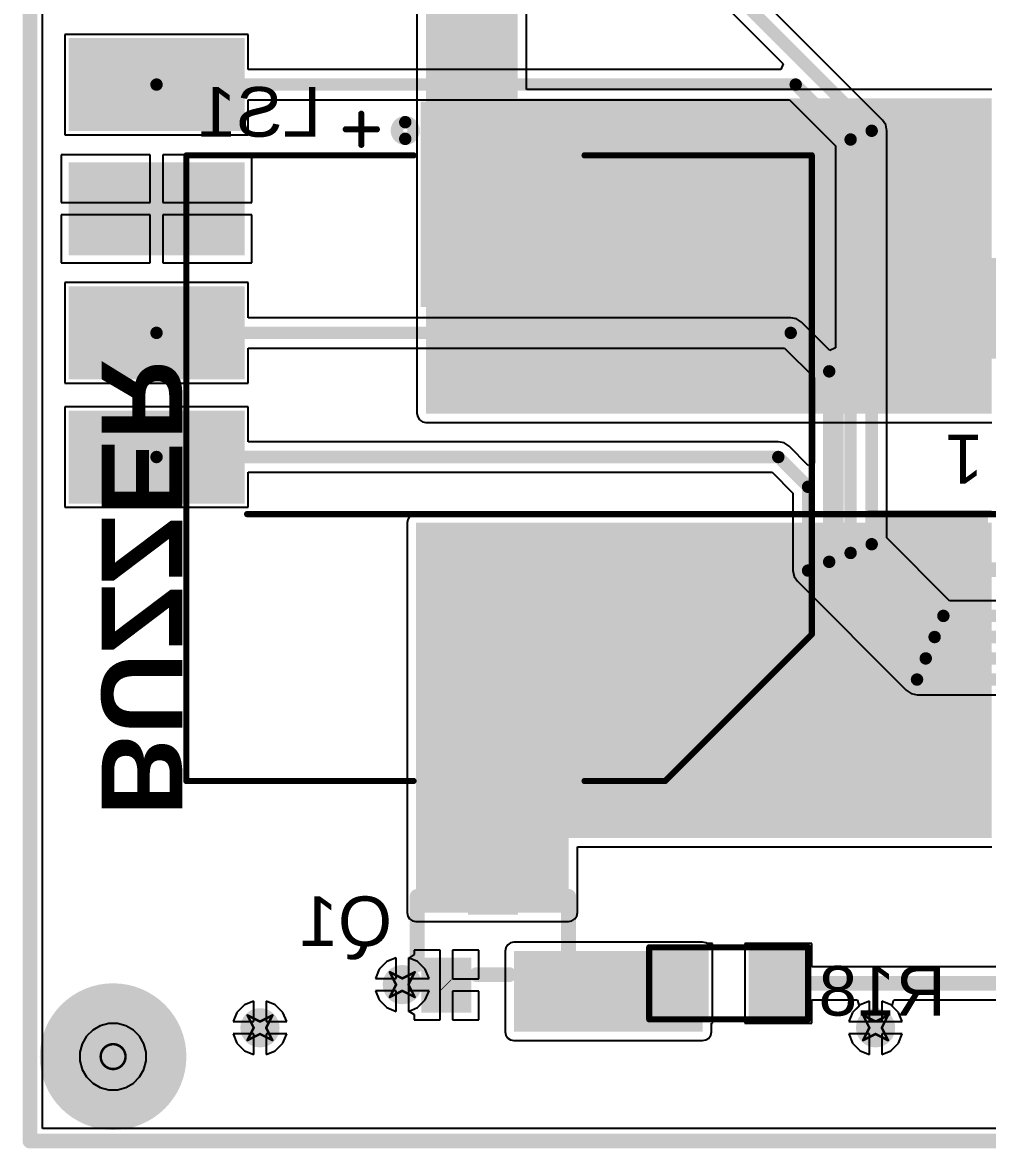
# Model space of a CAD drawing. Header units: inches. Extents: x -48 to 200, y -49 to 27.
# Drawn here: x -0.073 to 0.705, y -0.075 to 0.832 of the extents above; entities that cross this region are included whole.
import ezdxf

# ---------------------------------------------------------------- set-up
doc = ezdxf.new("R2010")
doc.units = ezdxf.units.IN
doc.header["$MEASUREMENT"] = 0
for name, color, linetype in [('Board Outline', 216, 'Continuous'), ('Bottom Layer', 5, 'Continuous'), ('Bottom Overlay', 54, 'Continuous'), ('Bottom Paste', 16, 'Continuous'), ('Bottom Solder', 6, 'Continuous'), ('Drill Drawing', 1, 'Continuous'), ('Multi-Layer', 9, 'Continuous'), ('Pad Holes', 156, 'Continuous'), ('Top Layer', 1, 'Continuous'), ('Top Overlay', 2, 'Continuous'), ('Top Paste', 8, 'Continuous'), ('Top Solder', 216, 'Continuous'), ('Via Holes', 16, 'Continuous')]:
    doc.layers.add(name, color=color, linetype=linetype)
doc.styles.add('Arial', font='', dxfattribs={"height": 0.2})
doc.styles.add('Arial_Bold', font='', dxfattribs={"height": 0.2})
doc.styles.get('Arial').set_extended_font_data('Arial')
doc.styles.get('Arial_Bold').set_extended_font_data('Arial', bold=True)

# ---------------------------------------------------------------- blocks, each defined once
blk = doc.blocks.new('F_____________3')
at = {"layer": 'Bottom Layer'}
h = blk.add_hatch(color=5, dxfattribs=at)
edge = h.paths.add_edge_path()
edge.add_arc((0, 0), 0.01969, 0, 360)
at = {"layer": 'Bottom Solder'}
h = blk.add_hatch(color=6, dxfattribs=at)
edge = h.paths.add_edge_path()
edge.add_arc((0, 0), 0.05906, 0, 360)
at = {"layer": 'Multi-Layer'}
h = blk.add_hatch(color=9, dxfattribs=at)
edge = h.paths.add_edge_path()
edge.add_arc((0, 0), 0.01969, 0, 360)
at = {"layer": 'Pad Holes'}
h = blk.add_hatch(color=7, dxfattribs=at)
edge = h.paths.add_edge_path()
edge.add_arc((0, 0), 0.01969, 0, 360)
at = {"layer": 'Top Layer'}
h = blk.add_hatch(color=1, dxfattribs=at)
edge = h.paths.add_edge_path()
edge.add_arc((0, 0), 0.01969, 0, 360)
at = {"layer": 'Top Solder'}
h = blk.add_hatch(color=216, dxfattribs=at)
edge = h.paths.add_edge_path()
edge.add_arc((0, 0), 0.05906, 0, 360)
blk = doc.blocks.new('ACDC56_41SURKWA_F01_20')
at = {"layer": 'Top Layer'}
for points in [[(0.44094, 0.41654), (0.30709, 0.41654), (0.30709, 0.48346), (0.44094, 0.48346)], [(0.44094, 0.31654), (0.30709, 0.31654), (0.30709, 0.38346), (0.44094, 0.38346)], [(0.44094, 0.21654), (0.30709, 0.21654), (0.30709, 0.28346), (0.44094, 0.28346)], [(0.44094, 0.11654), (0.30709, 0.11654), (0.30709, 0.18346), (0.44094, 0.18346)]]:
    blk.add_hatch(color=1, dxfattribs=at).paths.add_polyline_path(points)
at = {"layer": 'Top Paste'}
for points in [[(0.44094, 0.41654), (0.30709, 0.41654), (0.30709, 0.48346), (0.44094, 0.48346)], [(0.44094, 0.31654), (0.30709, 0.31654), (0.30709, 0.38346), (0.44094, 0.38346)], [(0.44094, 0.21654), (0.30709, 0.21654), (0.30709, 0.28346), (0.44094, 0.28346)], [(0.44094, 0.11654), (0.30709, 0.11654), (0.30709, 0.18346), (0.44094, 0.18346)]]:
    blk.add_hatch(color=8, dxfattribs=at).paths.add_polyline_path(points)
at = {"layer": 'Top Solder'}
for points in [[(0.44494, 0.41254), (0.30309, 0.41254), (0.30309, 0.48746), (0.44494, 0.48746)], [(0.44494, 0.31254), (0.30309, 0.31254), (0.30309, 0.38746), (0.44494, 0.38746)], [(0.44494, 0.21254), (0.30309, 0.21254), (0.30309, 0.28746), (0.44494, 0.28746)], [(0.44494, 0.11254), (0.30309, 0.11254), (0.30309, 0.18746), (0.44494, 0.18746)]]:
    blk.add_hatch(color=216, dxfattribs=at).paths.add_polyline_path(points)
at = {"layer": 'Top Overlay'}
blk.add_lwpolyline([(0.301, 0.496, 0.005, 0.005, 0), (-0.303, 0.496, 0.005, 0.005, 0)], format="xyseb", dxfattribs=at)
blk.add_lwpolyline([(0.29975, 0.496, 0.0025, 0.0025, 1), (0.30225, 0.496, 0.0025, 0.0025, 1)], format="xyseb", close=True, dxfattribs=at)
at = {"layer": 'Top Overlay', "style": 'Arial'}
blk.add_text('1', height=0.03937, dxfattribs=at).set_placement((-0.292, 0.432))
blk = doc.blocks.new('CT_1205CL_SMT_TR_B_25')
at = {"layer": 'Bottom Layer'}
for points in [[(-0.29134, 0.05906), (-0.13386, 0.05906), (-0.13386, -0.05906), (-0.29134, -0.05906)], [(0.13386, 0.05906), (0.29134, 0.05906), (0.29134, -0.05906), (0.13386, -0.05906)]]:
    blk.add_hatch(color=5, dxfattribs=at).paths.add_polyline_path(points)
at = {"layer": 'Bottom Paste'}
for points in [[(-0.29134, 0.05906), (-0.13386, 0.05906), (-0.13386, -0.05906), (-0.29134, -0.05906)], [(0.13386, 0.05906), (0.29134, 0.05906), (0.29134, -0.05906), (0.13386, -0.05906)]]:
    blk.add_hatch(color=16, dxfattribs=at).paths.add_polyline_path(points)
at = {"layer": 'Bottom Solder'}
for points in [[(-0.29534, 0.06306), (-0.12986, 0.06306), (-0.12986, -0.06306), (-0.29534, -0.06306)], [(0.12986, 0.06306), (0.29534, 0.06306), (0.29534, -0.06306), (0.12986, -0.06306)]]:
    blk.add_hatch(color=6, dxfattribs=at).paths.add_polyline_path(points)
at = {"layer": 'Bottom Overlay'}
for points in [[(-0.25197, 0.0689, 0.005, 0.005, 0), (-0.25197, 0.25197, 0.005, 0.005, 0)], [(0.13386, 0.25197, 0.005, 0.005, 0), (-0.25197, 0.25197, 0.005, 0.005, 0)], [(0.25197, 0.13386, 0.005, 0.005, 0), (0.13386, 0.25197, 0.005, 0.005, 0)], [(0.25197, 0.0689, 0.005, 0.005, 0), (0.25197, 0.13386, 0.005, 0.005, 0)], [(-0.25197, -0.25197, 0.005, 0.005, 0), (-0.25197, -0.0689, 0.005, 0.005, 0)], [(0.25197, -0.25197, 0.005, 0.005, 0), (0.25197, -0.0689, 0.005, 0.005, 0)], [(-0.273, -0.1235, 0.005, 0.005, 0), (-0.273, -0.0985, 0.005, 0.005, 0)], [(-0.2605, -0.111, 0.005, 0.005, 0), (-0.2855, -0.111, 0.005, 0.005, 0)], [(0.25197, -0.25197, 0.005, 0.005, 0), (-0.25197, -0.25197, 0.005, 0.005, 0)]]:
    blk.add_lwpolyline(points, format="xyseb", dxfattribs=at)
for points in [[(-0.25322, 0.25197, 0.0025, 0.0025, 1), (-0.25072, 0.25197, 0.0025, 0.0025, 1)], [(-0.25322, 0.25197, 0.0025, 0.0025, 1), (-0.25072, 0.25197, 0.0025, 0.0025, 1)], [(0.13261, 0.25197, 0.0025, 0.0025, 1), (0.13511, 0.25197, 0.0025, 0.0025, 1)], [(0.13261, 0.25197, 0.0025, 0.0025, 1), (0.13511, 0.25197, 0.0025, 0.0025, 1)], [(0.25072, 0.13386, 0.0025, 0.0025, 1), (0.25322, 0.13386, 0.0025, 0.0025, 1)], [(0.25072, 0.13386, 0.0025, 0.0025, 1), (0.25322, 0.13386, 0.0025, 0.0025, 1)], [(-0.25322, 0.0689, 0.0025, 0.0025, 1), (-0.25072, 0.0689, 0.0025, 0.0025, 1)], [(0.25072, 0.0689, 0.0025, 0.0025, 1), (0.25322, 0.0689, 0.0025, 0.0025, 1)], [(-0.26529, -0.0756, 0.01, 0.01, 1), (-0.27871, -0.0756, 0.01, 0.01, 1)], [(-0.28121, -0.0756, 0.005, 0.005, 1), (-0.27621, -0.0756, 0.005, 0.005, 1)], [(-0.26779, -0.0756, 0.005, 0.005, 1), (-0.26279, -0.0756, 0.005, 0.005, 1)], [(-0.25322, -0.0689, 0.0025, 0.0025, 1), (-0.25072, -0.0689, 0.0025, 0.0025, 1)], [(0.25072, -0.0689, 0.0025, 0.0025, 1), (0.25322, -0.0689, 0.0025, 0.0025, 1)], [(-0.27425, -0.0985, 0.0025, 0.0025, 1), (-0.27175, -0.0985, 0.0025, 0.0025, 1)], [(-0.28675, -0.111, 0.0025, 0.0025, 1), (-0.28425, -0.111, 0.0025, 0.0025, 1)], [(-0.26175, -0.111, 0.0025, 0.0025, 1), (-0.25925, -0.111, 0.0025, 0.0025, 1)], [(-0.27425, -0.1235, 0.0025, 0.0025, 1), (-0.27175, -0.1235, 0.0025, 0.0025, 1)], [(-0.25322, -0.25197, 0.0025, 0.0025, 1), (-0.25072, -0.25197, 0.0025, 0.0025, 1)], [(-0.25322, -0.25197, 0.0025, 0.0025, 1), (-0.25072, -0.25197, 0.0025, 0.0025, 1)], [(0.25072, -0.25197, 0.0025, 0.0025, 1), (0.25322, -0.25197, 0.0025, 0.0025, 1)], [(0.25072, -0.25197, 0.0025, 0.0025, 1), (0.25322, -0.25197, 0.0025, 0.0025, 1)]]:
    blk.add_lwpolyline(points, format="xyseb", close=True, dxfattribs=at)
blk = doc.blocks.new('RES_0805_B_40')
at = {"layer": 'Bottom Layer'}
for points in [[(-0.06, 0.025), (-0.02, 0.025), (-0.02, -0.025), (-0.06, -0.025)], [(0.02, 0.025), (0.06, 0.025), (0.06, -0.025), (0.02, -0.025)]]:
    blk.add_hatch(color=5, dxfattribs=at).paths.add_polyline_path(points)
at = {"layer": 'Bottom Paste'}
for points in [[(-0.06, 0.025), (-0.02, 0.025), (-0.02, -0.025), (-0.06, -0.025)], [(0.02, 0.025), (0.06, 0.025), (0.06, -0.025), (0.02, -0.025)]]:
    blk.add_hatch(color=16, dxfattribs=at).paths.add_polyline_path(points)
at = {"layer": 'Bottom Solder'}
for points in [[(-0.064, 0.029), (-0.016, 0.029), (-0.016, -0.029), (-0.064, -0.029)], [(0.016, 0.029), (0.064, 0.029), (0.064, -0.029), (0.016, -0.029)]]:
    blk.add_hatch(color=6, dxfattribs=at).paths.add_polyline_path(points)
at = {"layer": 'Bottom Overlay'}
for points in [[(-0.064, 0.029, 0.005, 0.005, 0), (-0.064, -0.029, 0.005, 0.005, 0)], [(0.064, 0.029, 0.005, 0.005, 0), (-0.064, 0.029, 0.005, 0.005, 0)], [(0.064, 0.029, 0.005, 0.005, 0), (0.064, -0.029, 0.005, 0.005, 0)], [(0.064, -0.029, 0.005, 0.005, 0), (-0.064, -0.029, 0.005, 0.005, 0)]]:
    blk.add_lwpolyline(points, format="xyseb", dxfattribs=at)
for points in [[(-0.06525, 0.029, 0.0025, 0.0025, 1), (-0.06275, 0.029, 0.0025, 0.0025, 1)], [(-0.06525, 0.029, 0.0025, 0.0025, 1), (-0.06275, 0.029, 0.0025, 0.0025, 1)], [(0.06275, 0.029, 0.0025, 0.0025, 1), (0.06525, 0.029, 0.0025, 0.0025, 1)], [(0.06275, 0.029, 0.0025, 0.0025, 1), (0.06525, 0.029, 0.0025, 0.0025, 1)], [(-0.06525, -0.029, 0.0025, 0.0025, 1), (-0.06275, -0.029, 0.0025, 0.0025, 1)], [(-0.06525, -0.029, 0.0025, 0.0025, 1), (-0.06275, -0.029, 0.0025, 0.0025, 1)], [(0.06275, -0.029, 0.0025, 0.0025, 1), (0.06525, -0.029, 0.0025, 0.0025, 1)], [(0.06275, -0.029, 0.0025, 0.0025, 1), (0.06525, -0.029, 0.0025, 0.0025, 1)]]:
    blk.add_lwpolyline(points, format="xyseb", close=True, dxfattribs=at)
blk = doc.blocks.new('SOT_23_B_46')
at = {"layer": 'Bottom Layer'}
for points in [[(-0.05354, 0.05748), (-0.02126, 0.05748), (-0.02126, 0.02126), (-0.05354, 0.02126)], [(0.02126, 0.05748), (0.05354, 0.05748), (0.05354, 0.02126), (0.02126, 0.02126)], [(-0.01614, -0.02126), (0.01614, -0.02126), (0.01614, -0.05748), (-0.01614, -0.05748)]]:
    blk.add_hatch(color=5, dxfattribs=at).paths.add_polyline_path(points)
at = {"layer": 'Bottom Paste'}
for points in [[(-0.05354, 0.05748), (-0.02126, 0.05748), (-0.02126, 0.02126), (-0.05354, 0.02126)], [(0.02126, 0.05748), (0.05354, 0.05748), (0.05354, 0.02126), (0.02126, 0.02126)], [(-0.01614, -0.02126), (0.01614, -0.02126), (0.01614, -0.05748), (-0.01614, -0.05748)]]:
    blk.add_hatch(color=16, dxfattribs=at).paths.add_polyline_path(points)
at = {"layer": 'Bottom Solder'}
for points in [[(-0.05754, 0.06148), (-0.01726, 0.06148), (-0.01726, 0.01726), (-0.05754, 0.01726)], [(0.01726, 0.06148), (0.05754, 0.06148), (0.05754, 0.01726), (0.01726, 0.01726)], [(-0.02014, -0.01726), (0.02014, -0.01726), (0.02014, -0.06148), (-0.02014, -0.06148)]]:
    blk.add_hatch(color=6, dxfattribs=at).paths.add_polyline_path(points)
at = {"layer": 'Bottom Overlay'}
for points in [[(-0.061, 0.046, 0.012, 0.012, 0), (-0.066, 0.051, 0.012, 0.012, 0)], [(-0.066, 0.051, 0.012, 0.012, 0), (-0.066, 0.041, 0.012, 0.012, 0)], [(-0.061, 0.046, 0.012, 0.012, 0), (-0.066, 0.041, 0.012, 0.012, 0)], [(0.013, 0.031, 0.012, 0.012, 0), (-0.013, 0.031, 0.012, 0.012, 0)], [(-0.061, 0.023, 0.012, 0.012, 0), (-0.061, -0.032, 0.012, 0.012, 0)], [(0.061, 0.023, 0.012, 0.012, 0), (0.061, -0.032, 0.012, 0.012, 0)], [(-0.022, -0.032, 0.012, 0.012, 0), (-0.061, -0.032, 0.012, 0.012, 0)], [(0.061, -0.032, 0.012, 0.012, 0), (0.022, -0.032, 0.012, 0.012, 0)]]:
    blk.add_lwpolyline(points, format="xyseb", dxfattribs=at)
for points in [[(-0.069, 0.051, 0.006, 0.006, 1), (-0.063, 0.051, 0.006, 0.006, 1)], [(-0.069, 0.051, 0.006, 0.006, 1), (-0.063, 0.051, 0.006, 0.006, 1)], [(-0.069, 0.041, 0.006, 0.006, 1), (-0.063, 0.041, 0.006, 0.006, 1)], [(-0.069, 0.041, 0.006, 0.006, 1), (-0.063, 0.041, 0.006, 0.006, 1)], [(-0.064, 0.046, 0.006, 0.006, 1), (-0.058, 0.046, 0.006, 0.006, 1)], [(-0.064, 0.046, 0.006, 0.006, 1), (-0.058, 0.046, 0.006, 0.006, 1)], [(-0.016, 0.031, 0.006, 0.006, 1), (-0.01, 0.031, 0.006, 0.006, 1)], [(0.01, 0.031, 0.006, 0.006, 1), (0.016, 0.031, 0.006, 0.006, 1)], [(-0.064, 0.023, 0.006, 0.006, 1), (-0.058, 0.023, 0.006, 0.006, 1)], [(0.058, 0.023, 0.006, 0.006, 1), (0.064, 0.023, 0.006, 0.006, 1)], [(-0.064, -0.032, 0.006, 0.006, 1), (-0.058, -0.032, 0.006, 0.006, 1)], [(-0.064, -0.032, 0.006, 0.006, 1), (-0.058, -0.032, 0.006, 0.006, 1)], [(-0.025, -0.032, 0.006, 0.006, 1), (-0.019, -0.032, 0.006, 0.006, 1)], [(0.019, -0.032, 0.006, 0.006, 1), (0.025, -0.032, 0.006, 0.006, 1)], [(0.058, -0.032, 0.006, 0.006, 1), (0.064, -0.032, 0.006, 0.006, 1)], [(0.058, -0.032, 0.006, 0.006, 1), (0.064, -0.032, 0.006, 0.006, 1)]]:
    blk.add_lwpolyline(points, format="xyseb", close=True, dxfattribs=at)
blk = doc.blocks.new('DO_214AA__SMB__B_52')
at = {"layer": 'Bottom Layer'}
for points in [[(-0.11004, 0.04291), (-0.0502, 0.04291), (-0.0502, -0.04291), (-0.11004, -0.04291)], [(0.0502, 0.04291), (0.11004, 0.04291), (0.11004, -0.04291), (0.0502, -0.04291)]]:
    blk.add_hatch(color=5, dxfattribs=at).paths.add_polyline_path(points)
at = {"layer": 'Bottom Overlay'}
for points in [[(-0.16138, -0.07798), (-0.114, -0.07798), (-0.114, 0.078), (-0.16138, 0.078)], [(-0.12138, 0.04692), (-0.0802, 0.04692), (-0.0802, 0.07801), (-0.12138, 0.07801)], [(-0.12138, -0.07799), (-0.0802, -0.07799), (-0.0802, -0.0469), (-0.12138, -0.0469)]]:
    blk.add_hatch(color=54, dxfattribs=at).paths.add_polyline_path(points)
at = {"layer": 'Bottom Paste'}
for points in [[(-0.11004, 0.04291), (-0.0502, 0.04291), (-0.0502, -0.04291), (-0.11004, -0.04291)], [(0.0502, 0.04291), (0.11004, 0.04291), (0.11004, -0.04291), (0.0502, -0.04291)]]:
    blk.add_hatch(color=16, dxfattribs=at).paths.add_polyline_path(points)
at = {"layer": 'Bottom Solder'}
for points in [[(-0.11404, 0.04691), (-0.0462, 0.04691), (-0.0462, -0.04691), (-0.11404, -0.04691)], [(0.0462, 0.04691), (0.11404, 0.04691), (0.11404, -0.04691), (0.0462, -0.04691)]]:
    blk.add_hatch(color=6, dxfattribs=at).paths.add_polyline_path(points)
at = {"layer": 'Bottom Overlay'}
for points in [[(0.08977, 0.07545, 0.012, 0.012, 0), (-0.09603, 0.07545, 0.012, 0.012, 0)], [(0.08977, 0.05023, 0.012, 0.012, 0), (0.08977, 0.07545, 0.012, 0.012, 0)], [(0.08977, -0.07545, 0.012, 0.012, 0), (0.08977, -0.05023, 0.012, 0.012, 0)], [(0.08977, -0.07545, 0.012, 0.012, 0), (-0.09603, -0.07545, 0.012, 0.012, 0)]]:
    blk.add_lwpolyline(points, format="xyseb", dxfattribs=at)
for points in [[(-0.09903, 0.07545, 0.006, 0.006, 1), (-0.09303, 0.07545, 0.006, 0.006, 1)], [(0.08677, 0.07545, 0.006, 0.006, 1), (0.09277, 0.07545, 0.006, 0.006, 1)], [(0.08677, 0.07545, 0.006, 0.006, 1), (0.09277, 0.07545, 0.006, 0.006, 1)], [(0.08677, 0.05023, 0.006, 0.006, 1), (0.09277, 0.05023, 0.006, 0.006, 1)], [(0.08677, -0.05023, 0.006, 0.006, 1), (0.09277, -0.05023, 0.006, 0.006, 1)], [(-0.09903, -0.07545, 0.006, 0.006, 1), (-0.09303, -0.07545, 0.006, 0.006, 1)], [(0.08677, -0.07545, 0.006, 0.006, 1), (0.09277, -0.07545, 0.006, 0.006, 1)], [(0.08677, -0.07545, 0.006, 0.006, 1), (0.09277, -0.07545, 0.006, 0.006, 1)]]:
    blk.add_lwpolyline(points, format="xyseb", close=True, dxfattribs=at)

msp = doc.modelspace()

# ---------------------------------------------------------------- hatches: boundary and pattern name
at = {"layer": 'Bottom Layer'}
for points in [[(0.252, 0.757), (0.326, 0.757), (0.326, 1.424), (0.252, 1.424)], [(0.252, 0.517), (0.708, 0.517), (0.708, 0.771), (0.252, 0.771)], [(0.244, 0.175), (0.708, 0.175), (0.708, 0.429), (0.244, 0.429)], [(0.244, 0.343), (0.244, 0.11497), (0.367, 0.11497), (0.367, 0.343)], [(0.475, 0.084), (0.323, 0.084), (0.323, 0.019), (0.475, 0.019)]]:
    msp.add_hatch(color=5, dxfattribs=at).paths.add_polyline_path(points)
h = msp.add_hatch(color=5, dxfattribs=at)
edge = h.paths.add_edge_path()
edge.add_arc((0.233, 0.057), 0.01181, 0, 360)
h = msp.add_hatch(color=5, dxfattribs=at)
edge = h.paths.add_edge_path()
edge.add_arc((0.11832, 0.02222), 0.01181, 0, 360)
h = msp.add_hatch(color=5, dxfattribs=at)
edge = h.paths.add_edge_path()
edge.add_arc((0.61438, 0.02222), 0.01181, 0, 360)
at = {"layer": 'Bottom Solder'}
h = msp.add_hatch(color=6, dxfattribs=at)
edge = h.paths.add_edge_path()
edge.add_arc((0.233, 0.057), 0.01581, 0, 360)
h = msp.add_hatch(color=6, dxfattribs=at)
edge = h.paths.add_edge_path()
edge.add_arc((0.11832, 0.02222), 0.01581, 0, 360)
h = msp.add_hatch(color=6, dxfattribs=at)
edge = h.paths.add_edge_path()
edge.add_arc((0.61438, 0.02222), 0.01581, 0, 360)
at = {"layer": 'Top Layer'}
h = msp.add_hatch(color=1, dxfattribs=at)
edge = h.paths.add_edge_path()
edge.add_arc((0.233, 0.057), 0.01181, 0, 360)
h = msp.add_hatch(color=1, dxfattribs=at)
edge = h.paths.add_edge_path()
edge.add_arc((0.11832, 0.02222), 0.01181, 0, 360)
h = msp.add_hatch(color=1, dxfattribs=at)
edge = h.paths.add_edge_path()
edge.add_arc((0.61438, 0.02222), 0.01181, 0, 360)
at = {"layer": 'Top Solder'}
h = msp.add_hatch(color=216, dxfattribs=at)
edge = h.paths.add_edge_path()
edge.add_arc((0.233, 0.057), 0.01581, 0, 360)
h = msp.add_hatch(color=216, dxfattribs=at)
edge = h.paths.add_edge_path()
edge.add_arc((0.11832, 0.02222), 0.01581, 0, 360)
h = msp.add_hatch(color=216, dxfattribs=at)
edge = h.paths.add_edge_path()
edge.add_arc((0.61438, 0.02222), 0.01581, 0, 360)
at = {"layer": 'Via Holes'}
h = msp.add_hatch(color=7, dxfattribs=at)
edge = h.paths.add_edge_path()
edge.add_arc((0.233, 0.057), 0.00591, 0, 360)
h = msp.add_hatch(color=7, dxfattribs=at)
edge = h.paths.add_edge_path()
edge.add_arc((0.11832, 0.02222), 0.00591, 0, 360)
h = msp.add_hatch(color=7, dxfattribs=at)
edge = h.paths.add_edge_path()
edge.add_arc((0.61438, 0.02222), 0.00591, 0, 360)

# ---------------------------------------------------------------- linework, layer by layer
at = {"layer": 'Board Outline'}
for points in [[(-0.067, -0.069, 0.012, 0.012, 0), (-0.067, 1.931, 0.012, 0.012, 0)], [(-0.067, -0.069, 0.012, 0.012, 0), (3.933, -0.069, 0.012, 0.012, 0)]]:
    msp.add_lwpolyline(points, format="xyseb", dxfattribs=at)
msp.add_lwpolyline([(-0.07, -0.069, 0.006, 0.006, 1), (-0.064, -0.069, 0.006, 0.006, 1)], format="xyseb", close=True, dxfattribs=at)
msp.add_lwpolyline([(-0.07, -0.069, 0.006, 0.006, 1), (-0.064, -0.069, 0.006, 0.006, 1)], format="xyseb", close=True, dxfattribs=at)
at = {"layer": 'Bottom Layer'}
for p, q in [((0.33314, 0.77814), (0.33314, 1.38449)), ((-0.0568, -0.0588), (-0.0568, 0.94976)), ((0.24486, 0.94585), (0.24486, 0.771)), ((0.24486, 0.771), (0.24486, 0.757)), ((0.708, 0.77814), (0.33314, 0.77814)), ((0.24486, 0.757), (0.24486, 0.517)), ((0.24486, 0.517), (0.24541, 0.51427)), ((0.24541, 0.51427), (0.24695, 0.51195)), ((0.24695, 0.51195), (0.24927, 0.51041)), ((0.24927, 0.51041), (0.252, 0.50986)), ((0.252, 0.50986), (0.708, 0.50986)), ((0.24127, 0.43559), (0.23895, 0.43405)), ((0.244, 0.43614), (0.24127, 0.43559)), ((0.60809, 0.43614), (0.244, 0.43614)), ((0.70791, 0.4378), (0.60809, 0.4378)), ((0.60809, 0.4378), (0.60809, 0.43614)), ((0.23741, 0.43173), (0.23686, 0.429)), ((0.23686, 0.429), (0.23686, 0.343)), ((0.23895, 0.43405), (0.23741, 0.43173)), ((0.23686, 0.343), (0.23686, 0.175)), ((0.23686, 0.175), (0.23686, 0.11497)), ((0.37414, 0.11497), (0.37414, 0.16786)), ((0.37414, 0.16786), (0.708, 0.16786)), ((0.23686, 0.11497), (0.23741, 0.11224)), ((0.23741, 0.11224), (0.23895, 0.10992)), ((0.23895, 0.10992), (0.24127, 0.10837)), ((0.36973, 0.10837), (0.37205, 0.10992)), ((0.37205, 0.10992), (0.37359, 0.11224)), ((0.37359, 0.11224), (0.37414, 0.11497)), ((0.24127, 0.10837), (0.244, 0.10783)), ((0.244, 0.10783), (0.367, 0.10783)), ((0.367, 0.10783), (0.36973, 0.10837)), ((0.323, 0.09114), (0.32027, 0.09059)), ((0.475, 0.09114), (0.323, 0.09114)), ((0.47773, 0.09059), (0.475, 0.09114)), ((0.2636, 0.08474), (0.24246, 0.08474)), ((0.24246, 0.08474), (0.24246, 0.08119)), ((0.2636, 0.05663), (0.2636, 0.08474)), ((0.29474, 0.08474), (0.2736, 0.08474)), ((0.2736, 0.08474), (0.2736, 0.06163)), ((0.29474, 0.06163), (0.29474, 0.08474)), ((0.31641, 0.08673), (0.31586, 0.084)), ((0.31586, 0.084), (0.31586, 0.019)), ((0.31795, 0.08905), (0.31641, 0.08673)), ((0.32027, 0.09059), (0.31795, 0.08905)), ((0.47862, 0.09), (0.47773, 0.09059)), ((0.483, 0.09), (0.47862, 0.09)), ((0.483, 0.026), (0.483, 0.09)), ((0.563, 0.09), (0.509, 0.09)), ((0.509, 0.09), (0.509, 0.026)), ((0.563, 0.07125), (0.563, 0.09)), ((0.22065, 0.07549), (0.21451, 0.06935)), ((0.228, 0.07854), (0.22065, 0.07549)), ((0.228, 0.062), (0.228, 0.07854)), ((0.2383, 0.07841), (0.238, 0.07854)), ((0.238, 0.07854), (0.238, 0.057)), ((0.24246, 0.08119), (0.2383, 0.07841)), ((0.21451, 0.06935), (0.21146, 0.062)), ((1.96851, 0.07125), (0.563, 0.07125)), ((0.21146, 0.062), (0.228, 0.062)), ((0.238, 0.057), (0.238, 0.03546)), ((0.2636, 0.02852), (0.2636, 0.05663)), ((0.2736, 0.06163), (0.29474, 0.06163)), ((0.228, 0.052), (0.21146, 0.052)), ((0.21146, 0.052), (0.21451, 0.04465)), ((0.228, 0.03546), (0.228, 0.052)), ((0.29474, 0.05163), (0.2736, 0.05163)), ((0.2736, 0.05163), (0.2736, 0.02852)), ((0.29474, 0.02852), (0.29474, 0.05163)), ((0.10596, 0.04071), (0.09982, 0.03458)), ((0.11331, 0.04376), (0.10596, 0.04071)), ((0.11331, 0.02722), (0.11331, 0.04376)), ((0.13067, 0.04071), (0.12331, 0.04376)), ((0.12331, 0.04376), (0.12331, 0.02722)), ((0.13681, 0.03458), (0.13067, 0.04071)), ((0.21451, 0.04465), (0.22065, 0.03851)), ((0.22065, 0.03851), (0.228, 0.03546)), ((0.563, 0.026), (0.563, 0.04475)), ((0.563, 0.04475), (0.59952, 0.04475)), ((0.60106, 0.03975), (0.59589, 0.03458)), ((0.59952, 0.04475), (0.59982, 0.04426)), ((0.59982, 0.04426), (0.60106, 0.03975)), ((0.6277, 0.03975), (0.62893, 0.04426)), ((0.63287, 0.03458), (0.6277, 0.03975)), ((0.62893, 0.04426), (0.62923, 0.04475)), ((0.62923, 0.04475), (0.84756, 0.04475)), ((0.09982, 0.03458), (0.09678, 0.02722)), ((0.09678, 0.02722), (0.11331, 0.02722)), ((0.12331, 0.02722), (0.13985, 0.02722)), ((0.13985, 0.02722), (0.13681, 0.03458)), ((0.238, 0.03546), (0.2383, 0.03559)), ((0.2383, 0.03559), (0.24246, 0.03281)), ((0.24246, 0.03281), (0.24246, 0.02852)), ((0.24246, 0.02852), (0.2636, 0.02852)), ((0.2736, 0.02852), (0.29474, 0.02852)), ((0.59589, 0.03458), (0.59284, 0.02722)), ((0.59284, 0.02722), (0.63592, 0.02722)), ((0.63592, 0.02722), (0.63287, 0.03458)), ((-0.01639, 0.02035), (-0.02135, 0.01538)), ((-0.0103, 0.02387), (-0.01639, 0.02035)), ((-0.00351, 0.02568), (-0.0103, 0.02387)), ((0.00351, 0.02568), (-0.00351, 0.02568)), ((0.0103, 0.02387), (0.00351, 0.02568)), ((0.01639, 0.02035), (0.0103, 0.02387)), ((0.02135, 0.01538), (0.01639, 0.02035)), ((0.31586, 0.019), (0.31641, 0.01627)), ((0.48159, 0.01627), (0.48214, 0.019)), ((0.48214, 0.019), (0.48214, 0.026)), ((0.48214, 0.026), (0.483, 0.026)), ((0.509, 0.026), (0.563, 0.026)), ((-0.02487, 0.0093), (-0.02669, 0.00251)), ((-0.02135, 0.01538), (-0.02487, 0.0093)), ((0.02487, 0.0093), (0.02135, 0.01538)), ((0.02669, 0.00251), (0.02487, 0.0093)), ((0.11331, 0.01722), (0.09678, 0.01722)), ((0.09678, 0.01722), (0.09982, 0.00987)), ((0.09982, 0.00987), (0.10596, 0.00373)), ((0.11331, 0.00068), (0.11331, 0.01722)), ((0.13985, 0.01722), (0.12331, 0.01722)), ((0.12331, 0.01722), (0.12331, 0.00068)), ((0.13067, 0.00373), (0.13681, 0.00987)), ((0.13681, 0.00987), (0.13985, 0.01722)), ((0.31641, 0.01627), (0.31795, 0.01395)), ((0.31795, 0.01395), (0.32027, 0.01241)), ((0.32027, 0.01241), (0.323, 0.01186)), ((0.323, 0.01186), (0.475, 0.01186)), ((0.475, 0.01186), (0.47773, 0.01241)), ((0.47773, 0.01241), (0.48005, 0.01395)), ((0.48005, 0.01395), (0.48159, 0.01627)), ((0.60938, 0.01722), (0.59284, 0.01722)), ((0.59284, 0.01722), (0.59589, 0.00987)), ((0.59589, 0.00987), (0.60202, 0.00373)), ((0.60938, 0.00068), (0.60938, 0.01722)), ((0.63592, 0.01722), (0.61938, 0.01722)), ((0.61938, 0.01722), (0.61938, 0.00068)), ((0.62673, 0.00373), (0.63287, 0.00987)), ((0.63287, 0.00987), (0.63592, 0.01722)), ((-0.02669, 0.00251), (-0.02669, -0.00451)), ((0.02669, -0.00451), (0.02669, 0.00251)), ((0.10596, 0.00373), (0.11331, 0.00068)), ((0.12331, 0.00068), (0.13067, 0.00373)), ((0.60202, 0.00373), (0.60938, 0.00068)), ((0.61938, 0.00068), (0.62673, 0.00373)), ((-0.02669, -0.00451), (-0.02487, -0.0113)), ((0.02487, -0.0113), (0.02669, -0.00451)), ((-0.02487, -0.0113), (-0.02135, -0.01739)), ((-0.02135, -0.01739), (-0.01639, -0.02235)), ((0.01639, -0.02235), (0.02135, -0.01739)), ((0.02135, -0.01739), (0.02487, -0.0113)), ((-0.01639, -0.02235), (-0.0103, -0.02587)), ((-0.0103, -0.02587), (-0.00351, -0.02769)), ((0.00351, -0.02769), (0.0103, -0.02587)), ((0.0103, -0.02587), (0.01639, -0.02235)), ((-0.00351, -0.02769), (0.00351, -0.02769)), ((3.9228, -0.0588), (-0.0568, -0.0588))]:
    msp.add_line(p, q, dxfattribs=at)
for points in [[(0.536, 0.058, 0.012, 0.012, 0), (1.974, 0.058, 0.012, 0.012, 0)], [(0.233, 0.057, 0.012, 0.012, 0), (0.26823, 0.057, 0.012, 0.012, 0)], [(0.26823, 0.057, 0.012, 0.012, 0), (0.2686, 0.05663, 0.012, 0.012, 0)]]:
    msp.add_lwpolyline(points, format="xyseb", dxfattribs=at)
for points in [[(0.533, 0.058, 0.006, 0.006, 1), (0.539, 0.058, 0.006, 0.006, 1)], [(0.23, 0.057, 0.006, 0.006, 1), (0.236, 0.057, 0.006, 0.006, 1)], [(0.26523, 0.057, 0.006, 0.006, 1), (0.27123, 0.057, 0.006, 0.006, 1)], [(0.26523, 0.057, 0.006, 0.006, 1), (0.27123, 0.057, 0.006, 0.006, 1)], [(0.2656, 0.05663, 0.006, 0.006, 1), (0.2716, 0.05663, 0.006, 0.006, 1)]]:
    msp.add_lwpolyline(points, format="xyseb", close=True, dxfattribs=at)
at = {"layer": 'Drill Drawing'}
for points in [[(0.223, 0.067, 0.002, 0.002, 0), (0.233, 0.062, 0.002, 0.002, 0)], [(0.223, 0.067, 0.002, 0.002, 0), (0.228, 0.057, 0.002, 0.002, 0)], [(0.233, 0.062, 0.002, 0.002, 0), (0.243, 0.067, 0.002, 0.002, 0)], [(0.238, 0.057, 0.002, 0.002, 0), (0.243, 0.067, 0.002, 0.002, 0)], [(0.223, 0.047, 0.002, 0.002, 0), (0.228, 0.057, 0.002, 0.002, 0)], [(0.238, 0.057, 0.002, 0.002, 0), (0.243, 0.047, 0.002, 0.002, 0)], [(0.223, 0.047, 0.002, 0.002, 0), (0.233, 0.052, 0.002, 0.002, 0)], [(0.233, 0.052, 0.002, 0.002, 0), (0.243, 0.047, 0.002, 0.002, 0)], [(0.10831, 0.03222, 0.002, 0.002, 0), (0.11832, 0.02722, 0.002, 0.002, 0)], [(0.10831, 0.03222, 0.002, 0.002, 0), (0.11331, 0.02222, 0.002, 0.002, 0)], [(0.11832, 0.02722, 0.002, 0.002, 0), (0.12832, 0.03222, 0.002, 0.002, 0)], [(0.12331, 0.02222, 0.002, 0.002, 0), (0.12832, 0.03222, 0.002, 0.002, 0)], [(0.60438, 0.03222, 0.002, 0.002, 0), (0.61438, 0.02722, 0.002, 0.002, 0)], [(0.60438, 0.03222, 0.002, 0.002, 0), (0.60938, 0.02222, 0.002, 0.002, 0)], [(0.61438, 0.02722, 0.002, 0.002, 0), (0.62438, 0.03222, 0.002, 0.002, 0)], [(0.61938, 0.02222, 0.002, 0.002, 0), (0.62438, 0.03222, 0.002, 0.002, 0)], [(0.10831, 0.01222, 0.002, 0.002, 0), (0.11331, 0.02222, 0.002, 0.002, 0)], [(0.10831, 0.01222, 0.002, 0.002, 0), (0.11832, 0.01722, 0.002, 0.002, 0)], [(0.11832, 0.01722, 0.002, 0.002, 0), (0.12832, 0.01222, 0.002, 0.002, 0)], [(0.12331, 0.02222, 0.002, 0.002, 0), (0.12832, 0.01222, 0.002, 0.002, 0)], [(0.60438, 0.01222, 0.002, 0.002, 0), (0.60938, 0.02222, 0.002, 0.002, 0)], [(0.60438, 0.01222, 0.002, 0.002, 0), (0.61438, 0.01722, 0.002, 0.002, 0)], [(0.61438, 0.01722, 0.002, 0.002, 0), (0.62438, 0.01222, 0.002, 0.002, 0)], [(0.61938, 0.02222, 0.002, 0.002, 0), (0.62438, 0.01222, 0.002, 0.002, 0)]]:
    msp.add_lwpolyline(points, format="xyseb", dxfattribs=at)
for points in [[(0.2225, 0.067, 0.001, 0.001, 1), (0.2235, 0.067, 0.001, 0.001, 1)], [(0.2225, 0.067, 0.001, 0.001, 1), (0.2235, 0.067, 0.001, 0.001, 1)], [(0.2425, 0.067, 0.001, 0.001, 1), (0.2435, 0.067, 0.001, 0.001, 1)], [(0.2425, 0.067, 0.001, 0.001, 1), (0.2435, 0.067, 0.001, 0.001, 1)], [(0.2275, 0.057, 0.001, 0.001, 1), (0.2285, 0.057, 0.001, 0.001, 1)], [(0.2275, 0.057, 0.001, 0.001, 1), (0.2285, 0.057, 0.001, 0.001, 1)], [(0.2325, 0.062, 0.001, 0.001, 1), (0.2335, 0.062, 0.001, 0.001, 1)], [(0.2325, 0.062, 0.001, 0.001, 1), (0.2335, 0.062, 0.001, 0.001, 1)], [(0.2375, 0.057, 0.001, 0.001, 1), (0.2385, 0.057, 0.001, 0.001, 1)], [(0.2375, 0.057, 0.001, 0.001, 1), (0.2385, 0.057, 0.001, 0.001, 1)], [(0.2225, 0.047, 0.001, 0.001, 1), (0.2235, 0.047, 0.001, 0.001, 1)], [(0.2225, 0.047, 0.001, 0.001, 1), (0.2235, 0.047, 0.001, 0.001, 1)], [(0.2325, 0.052, 0.001, 0.001, 1), (0.2335, 0.052, 0.001, 0.001, 1)], [(0.2325, 0.052, 0.001, 0.001, 1), (0.2335, 0.052, 0.001, 0.001, 1)], [(0.2425, 0.047, 0.001, 0.001, 1), (0.2435, 0.047, 0.001, 0.001, 1)], [(0.2425, 0.047, 0.001, 0.001, 1), (0.2435, 0.047, 0.001, 0.001, 1)], [(0.10781, 0.03222, 0.001, 0.001, 1), (0.10881, 0.03222, 0.001, 0.001, 1)], [(0.10781, 0.03222, 0.001, 0.001, 1), (0.10881, 0.03222, 0.001, 0.001, 1)], [(0.11782, 0.02722, 0.001, 0.001, 1), (0.11882, 0.02722, 0.001, 0.001, 1)], [(0.11782, 0.02722, 0.001, 0.001, 1), (0.11882, 0.02722, 0.001, 0.001, 1)], [(0.12782, 0.03222, 0.001, 0.001, 1), (0.12882, 0.03222, 0.001, 0.001, 1)], [(0.12782, 0.03222, 0.001, 0.001, 1), (0.12882, 0.03222, 0.001, 0.001, 1)], [(0.60388, 0.03222, 0.001, 0.001, 1), (0.60488, 0.03222, 0.001, 0.001, 1)], [(0.60388, 0.03222, 0.001, 0.001, 1), (0.60488, 0.03222, 0.001, 0.001, 1)], [(0.61388, 0.02722, 0.001, 0.001, 1), (0.61488, 0.02722, 0.001, 0.001, 1)], [(0.61388, 0.02722, 0.001, 0.001, 1), (0.61488, 0.02722, 0.001, 0.001, 1)], [(0.62388, 0.03222, 0.001, 0.001, 1), (0.62488, 0.03222, 0.001, 0.001, 1)], [(0.62388, 0.03222, 0.001, 0.001, 1), (0.62488, 0.03222, 0.001, 0.001, 1)], [(0.11281, 0.02222, 0.001, 0.001, 1), (0.11381, 0.02222, 0.001, 0.001, 1)], [(0.11281, 0.02222, 0.001, 0.001, 1), (0.11381, 0.02222, 0.001, 0.001, 1)], [(0.11782, 0.01722, 0.001, 0.001, 1), (0.11882, 0.01722, 0.001, 0.001, 1)], [(0.11782, 0.01722, 0.001, 0.001, 1), (0.11882, 0.01722, 0.001, 0.001, 1)], [(0.12281, 0.02222, 0.001, 0.001, 1), (0.12381, 0.02222, 0.001, 0.001, 1)], [(0.12281, 0.02222, 0.001, 0.001, 1), (0.12381, 0.02222, 0.001, 0.001, 1)], [(0.60888, 0.02222, 0.001, 0.001, 1), (0.60988, 0.02222, 0.001, 0.001, 1)], [(0.60888, 0.02222, 0.001, 0.001, 1), (0.60988, 0.02222, 0.001, 0.001, 1)], [(0.61388, 0.01722, 0.001, 0.001, 1), (0.61488, 0.01722, 0.001, 0.001, 1)], [(0.61388, 0.01722, 0.001, 0.001, 1), (0.61488, 0.01722, 0.001, 0.001, 1)], [(0.61888, 0.02222, 0.001, 0.001, 1), (0.61988, 0.02222, 0.001, 0.001, 1)], [(0.61888, 0.02222, 0.001, 0.001, 1), (0.61988, 0.02222, 0.001, 0.001, 1)], [(0.01, -0.001, 0.002, 0.002, 1), (-0.01, -0.001, 0.002, 0.002, 1)], [(0.10781, 0.01222, 0.001, 0.001, 1), (0.10881, 0.01222, 0.001, 0.001, 1)], [(0.10781, 0.01222, 0.001, 0.001, 1), (0.10881, 0.01222, 0.001, 0.001, 1)], [(0.12782, 0.01222, 0.001, 0.001, 1), (0.12882, 0.01222, 0.001, 0.001, 1)], [(0.12782, 0.01222, 0.001, 0.001, 1), (0.12882, 0.01222, 0.001, 0.001, 1)], [(0.60388, 0.01222, 0.001, 0.001, 1), (0.60488, 0.01222, 0.001, 0.001, 1)], [(0.60388, 0.01222, 0.001, 0.001, 1), (0.60488, 0.01222, 0.001, 0.001, 1)], [(0.62388, 0.01222, 0.001, 0.001, 1), (0.62488, 0.01222, 0.001, 0.001, 1)], [(0.62388, 0.01222, 0.001, 0.001, 1), (0.62488, 0.01222, 0.001, 0.001, 1)], [(-0.0105, -0.001, 0.001, 0.001, 1), (-0.0095, -0.001, 0.001, 0.001, 1)], [(0.0095, -0.001, 0.001, 0.001, 1), (0.0105, -0.001, 0.001, 0.001, 1)]]:
    msp.add_lwpolyline(points, format="xyseb", close=True, dxfattribs=at)
at = {"layer": 'Top Layer'}
for p, q in [((-0.0568, -0.0588), (-0.0568, 1.9208)), ((0.6199, 0.75344), (0.48269, 0.89065)), ((0.46897, 0.86976), (0.53988, 0.79885)), ((0.10891, 0.82246), (-0.03894, 0.82246)), ((-0.03894, 0.82246), (-0.03894, 0.74154)), ((0.10891, 0.79424), (0.10891, 0.82246)), ((0.53988, 0.79885), (0.53797, 0.79424)), ((0.53797, 0.79424), (0.10891, 0.79424)), ((0.10891, 0.74154), (0.10891, 0.76976)), ((0.10891, 0.76976), (0.54493, 0.76976)), ((0.54493, 0.76976), (0.58201, 0.73268)), ((0.62255, 0.74947), (0.6199, 0.75344)), ((0.62349, 0.74479), (0.62255, 0.74947)), ((0.62349, 0.41682), (0.62349, 0.74479)), ((-0.03894, 0.74154), (0.10891, 0.74154)), ((0.58201, 0.73268), (0.58201, 0.56982)), ((0.02998, 0.72546), (-0.04194, 0.72546)), ((-0.04194, 0.72546), (-0.04194, 0.687)), ((0.02998, 0.687), (0.02998, 0.72546)), ((0.11191, 0.72546), (0.03998, 0.72546)), ((0.03998, 0.72546), (0.03998, 0.687)), ((0.11191, 0.687), (0.11191, 0.72546)), ((-0.04194, 0.687), (0.02998, 0.687)), ((0.03998, 0.687), (0.11191, 0.687)), ((0.02998, 0.677), (-0.04194, 0.677)), ((-0.04194, 0.677), (-0.04194, 0.63854)), ((0.02998, 0.63854), (0.02998, 0.677)), ((0.11191, 0.677), (0.03998, 0.677)), ((0.03998, 0.677), (0.03998, 0.63854)), ((0.11191, 0.63854), (0.11191, 0.677)), ((-0.04194, 0.63854), (0.02998, 0.63854)), ((0.03998, 0.63854), (0.11191, 0.63854)), ((0.10891, 0.62246), (-0.03894, 0.62246)), ((-0.03894, 0.62246), (-0.03894, 0.54154)), ((0.10891, 0.59424), (0.10891, 0.62246)), ((0.546, 0.59424), (0.10891, 0.59424)), ((0.55068, 0.5933), (0.546, 0.59424)), ((0.55465, 0.59065), (0.55068, 0.5933)), ((0.5774, 0.56791), (0.55465, 0.59065)), ((0.10891, 0.54154), (0.10891, 0.56976)), ((0.10891, 0.56976), (0.54093, 0.56976)), ((0.54093, 0.56976), (0.56476, 0.54593)), ((0.58201, 0.56982), (0.5774, 0.56791)), ((0.56476, 0.54593), (0.56476, 0.47707)), ((-0.03894, 0.54154), (0.10891, 0.54154)), ((0.10891, 0.52246), (-0.03894, 0.52246)), ((-0.03894, 0.52246), (-0.03894, 0.44154)), ((0.10891, 0.49424), (0.10891, 0.52246)), ((0.536, 0.49424), (0.10891, 0.49424)), ((0.54068, 0.4933), (0.536, 0.49424)), ((0.54465, 0.49065), (0.54068, 0.4933)), ((0.56015, 0.47516), (0.54465, 0.49065)), ((0.56476, 0.47707), (0.56015, 0.47516)), ((0.10891, 0.44154), (0.10891, 0.46976)), ((0.10891, 0.46976), (0.53093, 0.46976)), ((0.53093, 0.46976), (0.54776, 0.45293)), ((0.54776, 0.45293), (0.54776, 0.39052)), ((-0.03894, 0.44154), (0.10891, 0.44154)), ((0.67407, 0.36624), (0.62349, 0.41682)), ((0.54776, 0.39052), (0.5487, 0.38584)), ((0.5487, 0.38584), (0.55135, 0.38187)), ((0.55135, 0.38187), (0.63912, 0.2941)), ((1.16093, 0.36624), (0.67407, 0.36624)), ((0.63912, 0.2941), (0.64309, 0.29145)), ((0.64309, 0.29145), (0.64777, 0.29051)), ((0.64777, 0.29051), (0.72074, 0.29051)), ((0.22065, 0.07549), (0.21451, 0.06935)), ((0.228, 0.07854), (0.22065, 0.07549)), ((0.228, 0.062), (0.228, 0.07854)), ((0.24535, 0.07549), (0.238, 0.07854)), ((0.238, 0.07854), (0.238, 0.062)), ((0.25149, 0.06935), (0.24535, 0.07549)), ((0.21451, 0.06935), (0.21146, 0.062)), ((0.25454, 0.062), (0.25149, 0.06935)), ((0.21146, 0.062), (0.228, 0.062)), ((0.238, 0.062), (0.25454, 0.062)), ((0.228, 0.052), (0.21146, 0.052)), ((0.21146, 0.052), (0.21451, 0.04465)), ((0.228, 0.03546), (0.228, 0.052)), ((0.25454, 0.052), (0.238, 0.052)), ((0.238, 0.052), (0.238, 0.03546)), ((0.25149, 0.04465), (0.25454, 0.052)), ((0.10596, 0.04071), (0.09982, 0.03458)), ((0.11331, 0.04376), (0.10596, 0.04071)), ((0.11331, 0.02722), (0.11331, 0.04376)), ((0.13067, 0.04071), (0.12331, 0.04376)), ((0.12331, 0.04376), (0.12331, 0.02722)), ((0.13681, 0.03458), (0.13067, 0.04071)), ((0.21451, 0.04465), (0.22065, 0.03851)), ((0.22065, 0.03851), (0.228, 0.03546)), ((0.238, 0.03546), (0.24535, 0.03851)), ((0.24535, 0.03851), (0.25149, 0.04465)), ((0.60202, 0.04071), (0.59589, 0.03458)), ((0.60938, 0.04376), (0.60202, 0.04071)), ((0.60938, 0.02722), (0.60938, 0.04376)), ((0.62673, 0.04071), (0.61938, 0.04376)), ((0.61938, 0.04376), (0.61938, 0.02722)), ((0.63287, 0.03458), (0.62673, 0.04071)), ((0.09982, 0.03458), (0.09678, 0.02722)), ((0.09678, 0.02722), (0.11331, 0.02722)), ((0.12331, 0.02722), (0.13985, 0.02722)), ((0.13985, 0.02722), (0.13681, 0.03458)), ((0.59589, 0.03458), (0.59284, 0.02722)), ((0.59284, 0.02722), (0.60938, 0.02722)), ((0.61938, 0.02722), (0.63592, 0.02722)), ((0.63592, 0.02722), (0.63287, 0.03458)), ((-0.01639, 0.02035), (-0.02135, 0.01538)), ((-0.0103, 0.02387), (-0.01639, 0.02035)), ((-0.00351, 0.02568), (-0.0103, 0.02387)), ((0.00351, 0.02568), (-0.00351, 0.02568)), ((0.0103, 0.02387), (0.00351, 0.02568)), ((0.01639, 0.02035), (0.0103, 0.02387)), ((0.02135, 0.01538), (0.01639, 0.02035)), ((-0.02487, 0.0093), (-0.02669, 0.00251)), ((-0.02135, 0.01538), (-0.02487, 0.0093)), ((0.02487, 0.0093), (0.02135, 0.01538)), ((0.02669, 0.00251), (0.02487, 0.0093)), ((0.11331, 0.01722), (0.09678, 0.01722)), ((0.09678, 0.01722), (0.09982, 0.00987)), ((0.09982, 0.00987), (0.10596, 0.00373)), ((0.11331, 0.00068), (0.11331, 0.01722)), ((0.13985, 0.01722), (0.12331, 0.01722)), ((0.12331, 0.01722), (0.12331, 0.00068)), ((0.13067, 0.00373), (0.13681, 0.00987)), ((0.13681, 0.00987), (0.13985, 0.01722)), ((0.60938, 0.01722), (0.59284, 0.01722)), ((0.59284, 0.01722), (0.59589, 0.00987)), ((0.59589, 0.00987), (0.60202, 0.00373)), ((0.60938, 0.00068), (0.60938, 0.01722)), ((0.63592, 0.01722), (0.61938, 0.01722)), ((0.61938, 0.01722), (0.61938, 0.00068)), ((0.62673, 0.00373), (0.63287, 0.00987)), ((0.63287, 0.00987), (0.63592, 0.01722)), ((-0.02669, 0.00251), (-0.02669, -0.00451)), ((0.02669, -0.00451), (0.02669, 0.00251)), ((0.10596, 0.00373), (0.11331, 0.00068)), ((0.12331, 0.00068), (0.13067, 0.00373)), ((0.60202, 0.00373), (0.60938, 0.00068)), ((0.61938, 0.00068), (0.62673, 0.00373)), ((-0.02669, -0.00451), (-0.02487, -0.0113)), ((0.02487, -0.0113), (0.02669, -0.00451)), ((-0.02487, -0.0113), (-0.02135, -0.01739)), ((-0.02135, -0.01739), (-0.01639, -0.02235)), ((0.01639, -0.02235), (0.02135, -0.01739)), ((0.02135, -0.01739), (0.02487, -0.0113)), ((-0.01639, -0.02235), (-0.0103, -0.02587)), ((-0.0103, -0.02587), (-0.00351, -0.02769)), ((0.00351, -0.02769), (0.0103, -0.02587)), ((0.0103, -0.02587), (0.01639, -0.02235)), ((-0.00351, -0.02769), (0.00351, -0.02769)), ((3.9228, -0.0588), (-0.0568, -0.0588))]:
    msp.add_line(p, q, dxfattribs=at)
for points in [[(0.47404, 0.882, 0.01, 0.01, 0), (0.61125, 0.74479, 0.01, 0.01, 0)], [(0.03498, 0.782, 0.01, 0.01, 0), (0.55, 0.782, 0.01, 0.01, 0)], [(0.55, 0.782, 0.01, 0.01, 0), (0.59425, 0.73775, 0.01, 0.01, 0)], [(0.61125, 0.41175, 0.01, 0.01, 0), (0.61125, 0.74479, 0.01, 0.01, 0)], [(0.59425, 0.40471, 0.01, 0.01, 0), (0.59425, 0.73775, 0.01, 0.01, 0)], [(0.03498, 0.582, 0.01, 0.01, 0), (0.546, 0.582, 0.01, 0.01, 0)], [(0.546, 0.582, 0.01, 0.01, 0), (0.577, 0.551, 0.01, 0.01, 0)], [(0.577, 0.39756, 0.01, 0.01, 0), (0.577, 0.551, 0.01, 0.01, 0)], [(0.03498, 0.482, 0.01, 0.01, 0), (0.536, 0.482, 0.01, 0.01, 0)], [(0.536, 0.482, 0.01, 0.01, 0), (0.56, 0.458, 0.01, 0.01, 0)], [(0.56, 0.39052, 0.01, 0.01, 0), (0.56, 0.458, 0.01, 0.01, 0)], [(0.59425, 0.40471, 0.01, 0.01, 0), (0.66196, 0.337, 0.01, 0.01, 0)], [(0.61125, 0.41175, 0.01, 0.01, 0), (0.669, 0.354, 0.01, 0.01, 0)], [(0.577, 0.39756, 0.01, 0.01, 0), (0.65481, 0.31975, 0.01, 0.01, 0)], [(0.56, 0.39052, 0.01, 0.01, 0), (0.64777, 0.30275, 0.01, 0.01, 0)], [(0.669, 0.354, 0.01, 0.01, 0), (1.166, 0.354, 0.01, 0.01, 0)], [(0.66196, 0.337, 0.01, 0.01, 0), (1.17304, 0.337, 0.01, 0.01, 0)], [(0.65481, 0.31975, 0.01, 0.01, 0), (1.18019, 0.31975, 0.01, 0.01, 0)], [(0.64777, 0.30275, 0.01, 0.01, 0), (1.18723, 0.30275, 0.01, 0.01, 0)]]:
    msp.add_lwpolyline(points, format="xyseb", dxfattribs=at)
for points in [[(0.03248, 0.782, 0.005, 0.005, 1), (0.03748, 0.782, 0.005, 0.005, 1)], [(0.5475, 0.782, 0.005, 0.005, 1), (0.5525, 0.782, 0.005, 0.005, 1)], [(0.5475, 0.782, 0.005, 0.005, 1), (0.5525, 0.782, 0.005, 0.005, 1)], [(0.60875, 0.74479, 0.005, 0.005, 1), (0.61375, 0.74479, 0.005, 0.005, 1)], [(0.60875, 0.74479, 0.005, 0.005, 1), (0.61375, 0.74479, 0.005, 0.005, 1)], [(0.59175, 0.73775, 0.005, 0.005, 1), (0.59675, 0.73775, 0.005, 0.005, 1)], [(0.59175, 0.73775, 0.005, 0.005, 1), (0.59675, 0.73775, 0.005, 0.005, 1)], [(0.03248, 0.582, 0.005, 0.005, 1), (0.03748, 0.582, 0.005, 0.005, 1)], [(0.5435, 0.582, 0.005, 0.005, 1), (0.5485, 0.582, 0.005, 0.005, 1)], [(0.5435, 0.582, 0.005, 0.005, 1), (0.5485, 0.582, 0.005, 0.005, 1)], [(0.5745, 0.551, 0.005, 0.005, 1), (0.5795, 0.551, 0.005, 0.005, 1)], [(0.5745, 0.551, 0.005, 0.005, 1), (0.5795, 0.551, 0.005, 0.005, 1)], [(0.03248, 0.482, 0.005, 0.005, 1), (0.03748, 0.482, 0.005, 0.005, 1)], [(0.5335, 0.482, 0.005, 0.005, 1), (0.5385, 0.482, 0.005, 0.005, 1)], [(0.5335, 0.482, 0.005, 0.005, 1), (0.5385, 0.482, 0.005, 0.005, 1)], [(0.5575, 0.458, 0.005, 0.005, 1), (0.5625, 0.458, 0.005, 0.005, 1)], [(0.5575, 0.458, 0.005, 0.005, 1), (0.5625, 0.458, 0.005, 0.005, 1)], [(0.59175, 0.40471, 0.005, 0.005, 1), (0.59675, 0.40471, 0.005, 0.005, 1)], [(0.59175, 0.40471, 0.005, 0.005, 1), (0.59675, 0.40471, 0.005, 0.005, 1)], [(0.60875, 0.41175, 0.005, 0.005, 1), (0.61375, 0.41175, 0.005, 0.005, 1)], [(0.60875, 0.41175, 0.005, 0.005, 1), (0.61375, 0.41175, 0.005, 0.005, 1)], [(0.5745, 0.39756, 0.005, 0.005, 1), (0.5795, 0.39756, 0.005, 0.005, 1)], [(0.5745, 0.39756, 0.005, 0.005, 1), (0.5795, 0.39756, 0.005, 0.005, 1)], [(0.5575, 0.39052, 0.005, 0.005, 1), (0.5625, 0.39052, 0.005, 0.005, 1)], [(0.5575, 0.39052, 0.005, 0.005, 1), (0.5625, 0.39052, 0.005, 0.005, 1)], [(0.6665, 0.354, 0.005, 0.005, 1), (0.6715, 0.354, 0.005, 0.005, 1)], [(0.6665, 0.354, 0.005, 0.005, 1), (0.6715, 0.354, 0.005, 0.005, 1)], [(0.65946, 0.337, 0.005, 0.005, 1), (0.66446, 0.337, 0.005, 0.005, 1)], [(0.65946, 0.337, 0.005, 0.005, 1), (0.66446, 0.337, 0.005, 0.005, 1)], [(0.65231, 0.31975, 0.005, 0.005, 1), (0.65731, 0.31975, 0.005, 0.005, 1)], [(0.65231, 0.31975, 0.005, 0.005, 1), (0.65731, 0.31975, 0.005, 0.005, 1)], [(0.64527, 0.30275, 0.005, 0.005, 1), (0.65027, 0.30275, 0.005, 0.005, 1)], [(0.64527, 0.30275, 0.005, 0.005, 1), (0.65027, 0.30275, 0.005, 0.005, 1)]]:
    msp.add_lwpolyline(points, format="xyseb", close=True, dxfattribs=at)

# ---------------------------------------------------------------- block references
for name, p, rotation in [('ACDC56_41SURKWA_F01_20', (0.409, 0.932), 180), ('CT_1205CL_SMT_TR_B_25', (0.311, 0.473), 270), ('DO_214AA__SMB__B_52', (0.658, 0.481), 270), ('SOT_23_B_46', (0.306, 0.096), 180), ('RES_0805_B_40', (0.496, 0.058), 180)]:
    msp.add_blockref(name, p, dxfattribs=dict(rotation=rotation))
msp.add_blockref('F_____________3', (0, -0.001))

# ---------------------------------------------------------------- texts
at = {"layer": 'Bottom Overlay', "style": 'Arial', "text_generation_flag": 2}
for s, p in [('LS1', (0.16765, 0.74001)), ('Q1', (0.22466, 0.08801)), ('R18', (0.67098, 0.03201))]:
    msp.add_text(s, height=0.04, dxfattribs=at).set_placement(p)
at = {"layer": 'Bottom Overlay', "style": 'Arial_Bold', "text_generation_flag": 2}
msp.add_text('BUZZER', height=0.065, rotation=270, dxfattribs=at).set_placement((-0.00924, 0.193))

doc.saveas('drawing.dxf')
